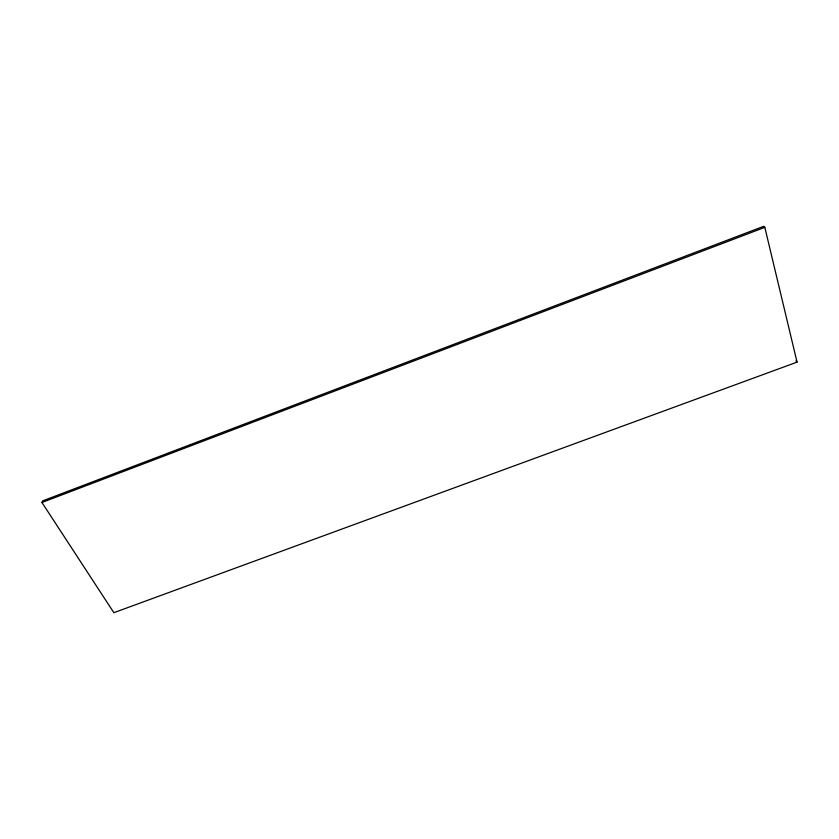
<?xml version="1.0" encoding="UTF-8"?>
<svg xmlns="http://www.w3.org/2000/svg" width="839" height="839" viewBox="0 0 839 839"><rect width="100%" height="100%" fill="white"/><g stroke="black" fill="none" stroke-linecap="round" stroke-linejoin="round"><path stroke-width="1.26" d="M41.95 502.498L42.569 500.914L763.721 226.31L764.822 227.338L797.05 362.133L113.863 612.69L41.95 502.498L764.822 227.338M795.938 360.864L797.05 362.133"/></g></svg>
